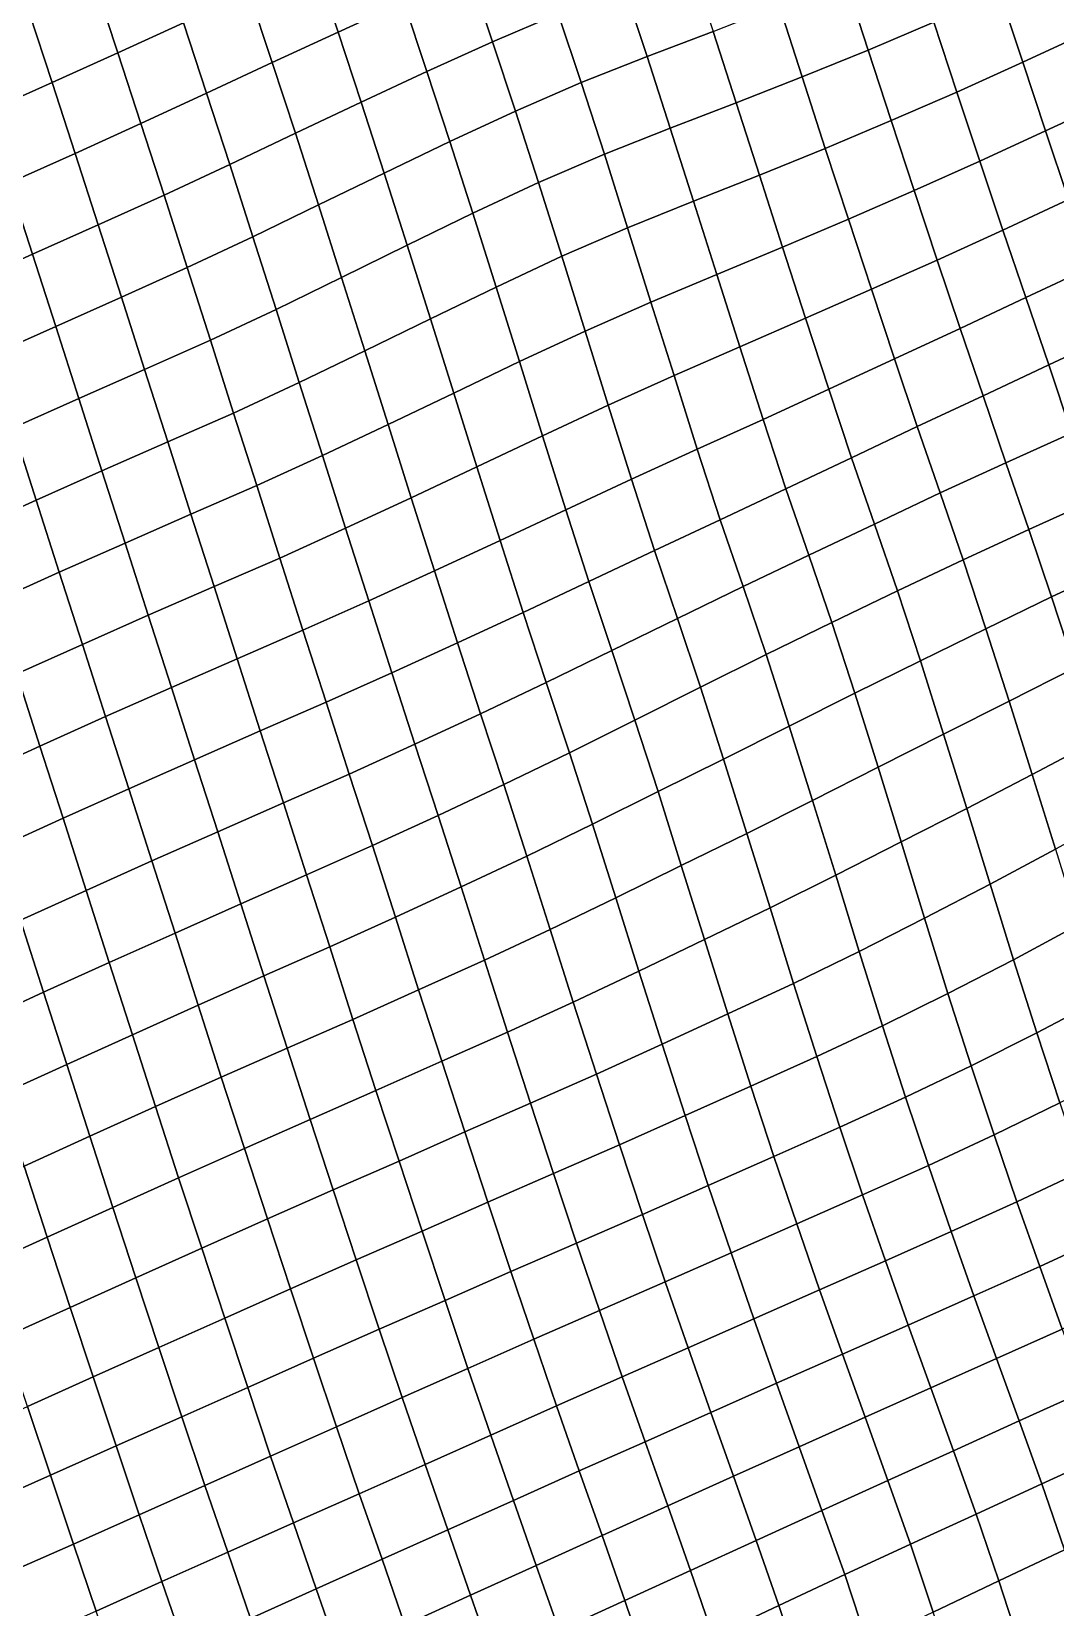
# Model space of a CAD drawing. Header units: metres. Extents: x -3.45 to 6.13, y -4.05 to 5.19.
# Drawn here: x 0.897 to 2.908, y -0.634 to 2.459 of the extents above; entities that cross this region are included whole.
import ezdxf

# ---------------------------------------------------------------- set-up
doc = ezdxf.new("R2010")
doc.units = ezdxf.units.M

msp = doc.modelspace()

# ---------------------------------------------------------------- linework, layer by layer
at = {"layer": 'A1'}
for points in [[(1.4535, 2.59429, -6.15582), (1.5826, 2.6526, -6.15233), (1.62771, 2.51717, -6.11277), (1.49865, 2.45809, -6.11722)], [(1.75686, 2.57445, -6.11057), (1.88614, 2.6295, -6.11115), (1.93124, 2.49424, -6.07138), (1.80197, 2.43903, -6.07101)], [(1.0211, 2.5547, -6.20594), (1.15021, 2.61284, -6.20267), (1.19537, 2.47638, -6.16439), (1.06629, 2.41773, -6.1683)], [(2.49433, 2.56239, -6.05479), (2.62368, 2.61597, -6.05719), (2.66896, 2.47745, -6.02148), (2.53966, 2.42284, -6.02037)], [(1.32443, 2.53547, -6.15994), (1.4535, 2.59429, -6.15582), (1.49865, 2.45809, -6.11722), (1.36963, 2.39832, -6.12252)], [(1.62771, 2.51717, -6.11277), (1.75686, 2.57445, -6.11057), (1.80197, 2.43903, -6.07101), (1.67286, 2.38089, -6.07428)], [(2.06069, 2.54584, -6.07624), (2.19022, 2.59624, -6.0826), (2.23539, 2.4597, -6.04443), (2.10581, 2.41033, -6.03679)], [(2.79807, 2.53559, -6.01821), (2.92708, 2.59545, -6.0128), (2.97225, 2.45899, -5.97453), (2.84323, 2.39913, -5.97994)], [(0.89198, 2.49673, -6.209), (1.0211, 2.5547, -6.20594), (1.06629, 2.41773, -6.1683), (0.9372, 2.35933, -6.17189)], [(1.93124, 2.49424, -6.07138), (2.06069, 2.54584, -6.07624), (2.10581, 2.41033, -6.03679), (1.97632, 2.35924, -6.03128)], [(2.3649, 2.51036, -6.05047), (2.49433, 2.56239, -6.05479), (2.53966, 2.42284, -6.02037), (2.41026, 2.37012, -6.0169)], [(1.19537, 2.47638, -6.16439), (1.32443, 2.53547, -6.15994), (1.36963, 2.39832, -6.12252), (1.24062, 2.33837, -6.12804)], [(1.49865, 2.45809, -6.11722), (1.62771, 2.51717, -6.11277), (1.67286, 2.38089, -6.07428), (1.54387, 2.32051, -6.08033)], [(2.23539, 2.4597, -6.04443), (2.3649, 2.51036, -6.05047), (2.41026, 2.37012, -6.0169), (2.28077, 2.3192, -6.01118)], [(2.66896, 2.47745, -6.02148), (2.79807, 2.53559, -6.01821), (2.84323, 2.39913, -5.97994), (2.71415, 2.34047, -5.98385)], [(0.76286, 2.43885, -6.21194), (0.89198, 2.49673, -6.209), (0.9372, 2.35933, -6.17189), (0.80808, 2.30145, -6.17484)], [(1.06629, 2.41773, -6.1683), (1.19537, 2.47638, -6.16439), (1.24062, 2.33837, -6.12804), (1.11159, 2.27886, -6.13302)], [(1.80197, 2.43903, -6.07101), (1.93124, 2.49424, -6.07138), (1.97632, 2.35924, -6.03128), (1.8471, 2.30326, -6.03188)], [(2.53966, 2.42284, -6.02037), (2.66896, 2.47745, -6.02148), (2.71415, 2.34047, -5.98385), (2.58493, 2.2844, -5.98455)], [(1.36963, 2.39832, -6.12252), (1.49865, 2.45809, -6.11722), (1.54387, 2.32051, -6.08033), (1.41492, 2.25954, -6.08713)], [(2.10581, 2.41033, -6.03679), (2.23539, 2.4597, -6.04443), (2.28077, 2.3192, -6.01118), (2.1512, 2.26957, -6.00386)], [(2.84323, 2.39913, -5.97994), (2.97225, 2.45899, -5.97453), (3.01733, 2.32408, -5.93432), (2.88832, 2.26413, -5.93984)], [(0.9372, 2.35933, -6.17189), (1.06629, 2.41773, -6.1683), (1.11159, 2.27886, -6.13302), (0.98251, 2.22021, -6.13693)], [(1.67286, 2.38089, -6.07428), (1.80197, 2.43903, -6.07101), (1.8471, 2.30326, -6.03188), (1.71807, 2.24365, -6.03697)], [(2.41026, 2.37012, -6.0169), (2.53966, 2.42284, -6.02037), (2.58493, 2.2844, -5.98455), (2.45562, 2.22996, -5.98322)], [(1.24062, 2.33837, -6.12804), (1.36963, 2.39832, -6.12252), (1.41492, 2.25954, -6.08713), (1.28597, 2.19839, -6.09415)], [(1.97632, 2.35924, -6.03128), (2.10581, 2.41033, -6.03679), (2.1512, 2.26957, -6.00386), (2.02171, 2.21866, -5.99814)], [(2.71415, 2.34047, -5.98385), (2.84323, 2.39913, -5.97994), (2.88832, 2.26413, -5.93984), (2.75926, 2.20496, -5.9444)], [(0.80808, 2.30145, -6.17484), (0.9372, 2.35933, -6.17189), (0.98251, 2.22021, -6.13693), (0.85338, 2.16241, -6.13978)], [(1.54387, 2.32051, -6.08033), (1.67286, 2.38089, -6.07428), (1.71807, 2.24365, -6.03697), (1.58918, 2.18148, -6.04527)], [(1.8471, 2.30326, -6.03188), (1.97632, 2.35924, -6.03128), (2.02171, 2.21866, -5.99814), (1.89247, 2.16293, -5.99842)], [(2.28077, 2.3192, -6.01118), (2.41026, 2.37012, -6.0169), (2.45562, 2.22996, -5.98322), (2.32622, 2.17741, -5.97954)], [(1.11159, 2.27886, -6.13302), (1.24062, 2.33837, -6.12804), (1.28597, 2.19839, -6.09415), (1.15697, 2.13827, -6.09988)], [(1.41492, 2.25954, -6.08713), (1.54387, 2.32051, -6.08033), (1.58918, 2.18148, -6.04527), (1.46031, 2.11887, -6.0541)], [(2.58493, 2.2844, -5.98455), (2.71415, 2.34047, -5.98385), (2.75926, 2.20496, -5.9444), (2.63012, 2.14751, -5.94681)], [(2.88832, 2.26413, -5.93984), (3.01733, 2.32408, -5.93432), (3.0624, 2.18934, -5.89391), (2.93339, 2.12939, -5.89942)], [(1.71807, 2.24365, -6.03697), (1.8471, 2.30326, -6.03188), (1.89247, 2.16293, -5.99842), (1.76348, 2.10255, -6.00447)], [(2.1512, 2.26957, -6.00386), (2.28077, 2.3192, -6.01118), (2.32622, 2.17741, -5.97954), (2.19673, 2.12632, -5.97403)], [(0.98251, 2.22021, -6.13693), (1.11159, 2.27886, -6.13302), (1.15697, 2.13827, -6.09988), (1.02789, 2.07962, -6.10379)], [(1.28597, 2.19839, -6.09415), (1.41492, 2.25954, -6.08713), (1.46031, 2.11887, -6.0541), (1.33142, 2.0566, -6.06251)], [(2.02171, 2.21866, -5.99814), (2.1512, 2.26957, -6.00386), (2.19673, 2.12632, -5.97403), (2.06731, 2.07403, -5.97003)], [(2.45562, 2.22996, -5.98322), (2.58493, 2.2844, -5.98455), (2.63012, 2.14751, -5.94681), (2.50092, 2.09101, -5.94805)], [(2.75926, 2.20496, -5.9444), (2.88832, 2.26413, -5.93984), (2.93339, 2.12939, -5.89942), (2.80437, 2.06953, -5.90483)], [(1.58918, 2.18148, -6.04527), (1.71807, 2.24365, -6.03697), (1.76348, 2.10255, -6.00447), (1.63462, 2.03986, -6.01341)], [(2.32622, 2.17741, -5.97954), (2.45562, 2.22996, -5.98322), (2.50092, 2.09101, -5.94805), (2.37163, 2.03631, -5.94704)], [(0.85338, 2.16241, -6.13978), (0.98251, 2.22021, -6.13693), (1.02789, 2.07962, -6.10379), (0.89876, 2.022, -6.10642)], [(1.15697, 2.13827, -6.09988), (1.28597, 2.19839, -6.09415), (1.33142, 2.0566, -6.06251), (1.20244, 1.99605, -6.06877)], [(1.89247, 2.16293, -5.99842), (2.02171, 2.21866, -5.99814), (2.06731, 2.07403, -5.97003), (1.93808, 2.01813, -5.97052)], [(2.63012, 2.14751, -5.94681), (2.75926, 2.20496, -5.9444), (2.80437, 2.06953, -5.90483), (2.67531, 2.01054, -5.90917)], [(1.46031, 2.11887, -6.0541), (1.58918, 2.18148, -6.04527), (1.63462, 2.03986, -6.01341), (1.50578, 1.97665, -6.02299)], [(2.19673, 2.12632, -5.97403), (2.32622, 2.17741, -5.97954), (2.37163, 2.03631, -5.94704), (2.24228, 1.98264, -5.94474)], [(0.72428, 2.10419, -6.14315), (0.85338, 2.16241, -6.13978), (0.89876, 2.022, -6.10642), (0.76964, 1.96394, -6.10958)], [(1.02789, 2.07962, -6.10379), (1.15697, 2.13827, -6.09988), (1.20244, 1.99605, -6.06877), (1.07335, 1.93766, -6.07236)], [(1.76348, 2.10255, -6.00447), (1.89247, 2.16293, -5.99842), (1.93808, 2.01813, -5.97052), (1.80909, 1.95775, -5.97657)], [(2.50092, 2.09101, -5.94805), (2.63012, 2.14751, -5.94681), (2.67531, 2.01054, -5.90917), (2.54614, 1.9536, -5.91095)], [(1.33142, 2.0566, -6.06251), (1.46031, 2.11887, -6.0541), (1.50578, 1.97665, -6.02299), (1.37692, 1.91386, -6.03204)], [(2.06731, 2.07403, -5.97003), (2.19673, 2.12632, -5.97403), (2.24228, 1.98264, -5.94474), (2.11297, 1.92837, -5.9432)], [(2.80437, 2.06953, -5.90483), (2.93339, 2.12939, -5.89942), (2.97831, 1.99749, -5.85548), (2.84933, 1.93694, -5.86174)], [(0.89876, 2.022, -6.10642), (1.02789, 2.07962, -6.10379), (1.07335, 1.93766, -6.07236), (0.94419, 1.88055, -6.07435)], [(1.63462, 2.03986, -6.01341), (1.76348, 2.10255, -6.00447), (1.80909, 1.95775, -5.97657), (1.68022, 1.89532, -5.98519)], [(1.93808, 2.01813, -5.97052), (2.06731, 2.07403, -5.97003), (2.11297, 1.92837, -5.9432), (1.9838, 1.87135, -5.94508)], [(2.37163, 2.03631, -5.94704), (2.50092, 2.09101, -5.94805), (2.54614, 1.9536, -5.91095), (2.41696, 1.89667, -5.91272)], [(1.20244, 1.99605, -6.06877), (1.33142, 2.0566, -6.06251), (1.37692, 1.91386, -6.03204), (1.24795, 1.85323, -6.03841)], [(2.67531, 2.01054, -5.90917), (2.80437, 2.06953, -5.90483), (2.84933, 1.93694, -5.86174), (2.72036, 1.87623, -5.86822)], [(0.76964, 1.96394, -6.10958), (0.89876, 2.022, -6.10642), (0.94419, 1.88055, -6.07435), (0.81506, 1.82284, -6.07708)], [(1.50578, 1.97665, -6.02299), (1.63462, 2.03986, -6.01341), (1.68022, 1.89532, -5.98519), (1.55135, 1.83262, -5.99413)], [(1.80909, 1.95775, -5.97657), (1.93808, 2.01813, -5.97052), (1.9838, 1.87135, -5.94508), (1.85479, 1.81132, -5.9507)], [(2.24228, 1.98264, -5.94474), (2.37163, 2.03631, -5.94704), (2.41696, 1.89667, -5.91272), (2.28776, 1.84042, -5.91364)], [(1.07335, 1.93766, -6.07236), (1.20244, 1.99605, -6.06877), (1.24795, 1.85323, -6.03841), (1.11881, 1.79561, -6.04104)], [(2.11297, 1.92837, -5.9432), (2.24228, 1.98264, -5.94474), (2.28776, 1.84042, -5.91364), (2.15855, 1.78409, -5.91466)], [(2.54614, 1.9536, -5.91095), (2.67531, 2.01054, -5.90917), (2.72036, 1.87623, -5.86822), (2.59131, 1.81697, -5.87288)], [(2.84933, 1.93694, -5.86174), (2.97831, 1.99749, -5.85548), (3.02323, 1.86559, -5.81153), (2.89424, 1.80513, -5.81769)], [(1.37692, 1.91386, -6.03204), (1.50578, 1.97665, -6.02299), (1.55135, 1.83262, -5.99413), (1.42246, 1.77053, -6.00232)], [(1.68022, 1.89532, -5.98519), (1.80909, 1.95775, -5.97657), (1.85479, 1.81132, -5.9507), (1.72587, 1.74966, -5.95836)], [(2.41696, 1.89667, -5.91272), (2.54614, 1.9536, -5.91095), (2.59131, 1.81697, -5.87288), (2.46229, 1.7572, -5.87819)], [(0.94419, 1.88055, -6.07435), (1.07335, 1.93766, -6.07236), (1.11881, 1.79561, -6.04104), (0.98964, 1.73876, -6.04271)], [(1.9838, 1.87135, -5.94508), (2.11297, 1.92837, -5.9432), (2.15855, 1.78409, -5.91466), (2.02943, 1.72621, -5.91761)], [(2.72036, 1.87623, -5.86822), (2.84933, 1.93694, -5.86174), (2.89424, 1.80513, -5.81769), (2.76528, 1.74424, -5.82438)], [(1.24795, 1.85323, -6.03841), (1.37692, 1.91386, -6.03204), (1.42246, 1.77053, -6.00232), (1.29345, 1.7105, -6.00795)], [(1.55135, 1.83262, -5.99413), (1.68022, 1.89532, -5.98519), (1.72587, 1.74966, -5.95836), (1.59695, 1.68799, -5.96602)], [(2.28776, 1.84042, -5.91364), (2.41696, 1.89667, -5.91272), (2.46229, 1.7572, -5.87819), (2.33324, 1.69803, -5.88274)], [(0.81506, 1.82284, -6.07708), (0.94419, 1.88055, -6.07435), (0.98964, 1.73876, -6.04271), (0.8605, 1.68122, -6.04523)], [(1.85479, 1.81132, -5.9507), (1.9838, 1.87135, -5.94508), (2.02943, 1.72621, -5.91761), (1.90043, 1.666, -5.92345)], [(2.59131, 1.81697, -5.87288), (2.72036, 1.87623, -5.86822), (2.76528, 1.74424, -5.82438), (2.63629, 1.68404, -5.83022)], [(2.89424, 1.80513, -5.81769), (3.02323, 1.86559, -5.81153), (3.06825, 1.7318, -5.76994), (2.93927, 1.67116, -5.77631)], [(1.11881, 1.79561, -6.04104), (1.24795, 1.85323, -6.03841), (1.29345, 1.7105, -6.00795), (1.16427, 1.65365, -6.00961)], [(1.42246, 1.77053, -6.00232), (1.55135, 1.83262, -5.99413), (1.59695, 1.68799, -5.96602), (1.468, 1.62702, -5.97282)], [(2.15855, 1.78409, -5.91466), (2.28776, 1.84042, -5.91364), (2.33324, 1.69803, -5.88274), (2.20416, 1.63937, -5.88665)], [(0.98964, 1.73876, -6.04271), (1.11881, 1.79561, -6.04104), (1.16427, 1.65365, -6.00961), (1.03509, 1.59697, -6.01106)], [(1.72587, 1.74966, -5.95836), (1.85479, 1.81132, -5.9507), (1.90043, 1.666, -5.92345), (1.77149, 1.60486, -5.93046)], [(2.46229, 1.7572, -5.87819), (2.59131, 1.81697, -5.87288), (2.63629, 1.68404, -5.83022), (2.50734, 1.6228, -5.83734)], [(2.76528, 1.74424, -5.82438), (2.89424, 1.80513, -5.81769), (2.93927, 1.67116, -5.77631), (2.81017, 1.61294, -5.77969)], [(1.29345, 1.7105, -6.00795), (1.42246, 1.77053, -6.00232), (1.468, 1.62702, -5.97282), (1.33894, 1.56802, -5.97716)], [(2.02943, 1.72621, -5.91761), (2.15855, 1.78409, -5.91466), (2.20416, 1.63937, -5.88665), (2.07508, 1.58063, -5.89067)], [(0.8605, 1.68122, -6.04523), (0.98964, 1.73876, -6.04271), (1.03509, 1.59697, -6.01106), (0.90594, 1.53961, -6.01337)], [(1.59695, 1.68799, -5.96602), (1.72587, 1.74966, -5.95836), (1.77149, 1.60486, -5.93046), (1.64252, 1.54414, -5.93694)], [(2.33324, 1.69803, -5.88274), (2.46229, 1.7572, -5.87819), (2.50734, 1.6228, -5.83734), (2.37839, 1.56174, -5.84425)], [(2.63629, 1.68404, -5.83022), (2.76528, 1.74424, -5.82438), (2.81017, 1.61294, -5.77969), (2.68113, 1.5536, -5.78445)], [(1.16427, 1.65365, -6.00961), (1.29345, 1.7105, -6.00795), (1.33894, 1.56802, -5.97716), (1.20973, 1.51168, -5.97818)], [(1.90043, 1.666, -5.92345), (2.02943, 1.72621, -5.91761), (2.07508, 1.58063, -5.89067), (1.94607, 1.52077, -5.89608)], [(0.7314, 1.62283, -6.04882), (0.8605, 1.68122, -6.04523), (0.90594, 1.53961, -6.01337), (0.77684, 1.48129, -6.01685)], [(1.468, 1.62702, -5.97282), (1.59695, 1.68799, -5.96602), (1.64252, 1.54414, -5.93694), (1.5135, 1.48419, -5.94246)], [(2.20416, 1.63937, -5.88665), (2.33324, 1.69803, -5.88274), (2.37839, 1.56174, -5.84425), (2.24943, 1.50094, -5.85084)], [(2.50734, 1.6228, -5.83734), (2.63629, 1.68404, -5.83022), (2.68113, 1.5536, -5.78445), (2.55218, 1.49253, -5.79136)], [(2.81017, 1.61294, -5.77969), (2.93927, 1.67116, -5.77631), (2.98416, 1.53986, -5.73161), (2.85505, 1.48173, -5.73488)], [(1.03509, 1.59697, -6.01106), (1.16427, 1.65365, -6.00961), (1.20973, 1.51168, -5.97818), (1.08053, 1.45527, -5.97931)], [(1.77149, 1.60486, -5.93046), (1.90043, 1.666, -5.92345), (1.94607, 1.52077, -5.89608), (1.81707, 1.46057, -5.90192)], [(1.33894, 1.56802, -5.97716), (1.468, 1.62702, -5.97282), (1.5135, 1.48419, -5.94246), (1.38441, 1.42588, -5.94594)], [(2.07508, 1.58063, -5.89067), (2.20416, 1.63937, -5.88665), (2.24943, 1.50094, -5.85084), (2.12045, 1.44039, -5.8571)], [(2.37839, 1.56174, -5.84425), (2.50734, 1.6228, -5.83734), (2.55218, 1.49253, -5.79136), (2.42324, 1.43121, -5.79859)], [(2.68113, 1.5536, -5.78445), (2.81017, 1.61294, -5.77969), (2.85505, 1.48173, -5.73488), (2.726, 1.42247, -5.73954)], [(0.90594, 1.53961, -6.01337), (1.03509, 1.59697, -6.01106), (1.08053, 1.45527, -5.97931), (0.95138, 1.3979, -5.98162)], [(1.64252, 1.54414, -5.93694), (1.77149, 1.60486, -5.93046), (1.81707, 1.46057, -5.90192), (1.68804, 1.40089, -5.90712)], [(1.94607, 1.52077, -5.89608), (2.07508, 1.58063, -5.89067), (2.12045, 1.44039, -5.8571), (1.99148, 1.37967, -5.86358)], [(1.20973, 1.51168, -5.97818), (1.33894, 1.56802, -5.97716), (1.38441, 1.42588, -5.94594), (1.25519, 1.36981, -5.94664)], [(2.24943, 1.50094, -5.85084), (2.37839, 1.56174, -5.84425), (2.42324, 1.43121, -5.79859), (2.29431, 1.36972, -5.80603)], [(2.55218, 1.49253, -5.79136), (2.68113, 1.5536, -5.78445), (2.726, 1.42247, -5.73954), (2.59706, 1.36132, -5.74656)], [(0.77684, 1.48129, -6.01685), (0.90594, 1.53961, -6.01337), (0.95138, 1.3979, -5.98162), (0.82227, 1.33976, -5.98489)], [(1.5135, 1.48419, -5.94246), (1.64252, 1.54414, -5.93694), (1.68804, 1.40089, -5.90712), (1.55898, 1.34189, -5.91146)], [(1.81707, 1.46057, -5.90192), (1.94607, 1.52077, -5.89608), (1.99148, 1.37967, -5.86358), (1.8625, 1.31913, -5.86985)], [(2.85505, 1.48173, -5.73488), (2.98416, 1.53986, -5.73161), (3.02902, 1.40908, -5.68627), (2.89998, 1.34974, -5.69104)], [(1.08053, 1.45527, -5.97931), (1.20973, 1.51168, -5.97818), (1.25519, 1.36981, -5.94664), (1.12599, 1.31339, -5.94778)], [(2.12045, 1.44039, -5.8571), (2.24943, 1.50094, -5.85084), (2.29431, 1.36972, -5.80603), (2.16543, 1.30728, -5.81465)], [(2.42324, 1.43121, -5.79859), (2.55218, 1.49253, -5.79136), (2.59706, 1.36132, -5.74656), (2.46815, 1.29948, -5.75443)], [(0.95138, 1.3979, -5.98162), (1.08053, 1.45527, -5.97931), (1.12599, 1.31339, -5.94778), (0.99682, 1.25628, -5.94976)], [(1.38441, 1.42588, -5.94594), (1.5135, 1.48419, -5.94246), (1.55898, 1.34189, -5.91146), (1.42986, 1.28409, -5.9143)], [(1.68804, 1.40089, -5.90712), (1.81707, 1.46057, -5.90192), (1.8625, 1.31913, -5.86985), (1.73348, 1.25927, -5.87526)], [(2.726, 1.42247, -5.73954), (2.85505, 1.48173, -5.73488), (2.89998, 1.34974, -5.69104), (2.77111, 1.28704, -5.69998)], [(1.25519, 1.36981, -5.94664), (1.38441, 1.42588, -5.94594), (1.42986, 1.28409, -5.9143), (1.30063, 1.2281, -5.91489)], [(1.99148, 1.37967, -5.86358), (2.12045, 1.44039, -5.8571), (2.16543, 1.30728, -5.81465), (2.03659, 1.24416, -5.82413)], [(2.29431, 1.36972, -5.80603), (2.42324, 1.43121, -5.79859), (2.46815, 1.29948, -5.75443), (2.33931, 1.23636, -5.7639)], [(0.82227, 1.33976, -5.98489), (0.95138, 1.3979, -5.98162), (0.99682, 1.25628, -5.94976), (0.86771, 1.19823, -5.95292)], [(1.55898, 1.34189, -5.91146), (1.68804, 1.40089, -5.90712), (1.73348, 1.25927, -5.87526), (1.60441, 1.20044, -5.87938)], [(2.59706, 1.36132, -5.74656), (2.726, 1.42247, -5.73954), (2.77111, 1.28704, -5.69998), (2.64227, 1.22392, -5.70946)], [(2.89998, 1.34974, -5.69104), (3.02902, 1.40908, -5.68627), (3.0742, 1.27236, -5.64832), (2.9453, 1.21027, -5.65651)], [(1.12599, 1.31339, -5.94778), (1.25519, 1.36981, -5.94664), (1.30063, 1.2281, -5.91489), (1.17143, 1.17169, -5.91602)], [(1.8625, 1.31913, -5.86985), (1.99148, 1.37967, -5.86358), (2.03659, 1.24416, -5.82413), (1.90772, 1.18172, -5.83275)], [(2.16543, 1.30728, -5.81465), (2.29431, 1.36972, -5.80603), (2.33931, 1.23636, -5.7639), (2.21053, 1.17212, -5.77477)], [(2.46815, 1.29948, -5.75443), (2.59706, 1.36132, -5.74656), (2.64227, 1.22392, -5.70946), (2.51345, 1.16045, -5.71936)], [(1.42986, 1.28409, -5.9143), (1.55898, 1.34189, -5.91146), (1.60441, 1.20044, -5.87938), (1.47528, 1.14273, -5.88212)], [(2.77111, 1.28704, -5.69998), (2.89998, 1.34974, -5.69104), (2.9453, 1.21027, -5.65651), (2.81658, 1.14499, -5.66866)], [(0.99682, 1.25628, -5.94976), (1.12599, 1.31339, -5.94778), (1.17143, 1.17169, -5.91602), (1.04227, 1.11458, -5.91801)], [(1.73348, 1.25927, -5.87526), (1.8625, 1.31913, -5.86985), (1.90772, 1.18172, -5.83275), (1.77878, 1.12032, -5.84008)], [(2.03659, 1.24416, -5.82413), (2.16543, 1.30728, -5.81465), (2.21053, 1.17212, -5.77477), (2.08176, 1.1077, -5.78585)], [(2.33931, 1.23636, -5.7639), (2.46815, 1.29948, -5.75443), (2.51345, 1.16045, -5.71936), (2.38469, 1.09586, -5.73066)], [(1.30063, 1.2281, -5.91489), (1.42986, 1.28409, -5.9143), (1.47528, 1.14273, -5.88212), (1.34608, 1.0864, -5.88314)], [(2.64227, 1.22392, -5.70946), (2.77111, 1.28704, -5.69998), (2.81658, 1.14499, -5.66866), (2.68784, 1.07998, -5.68049)], [(0.86771, 1.19823, -5.95292), (0.99682, 1.25628, -5.94976), (1.04227, 1.11458, -5.91801), (0.91315, 1.05661, -5.92107)], [(1.60441, 1.20044, -5.87938), (1.73348, 1.25927, -5.87526), (1.77878, 1.12032, -5.84008), (1.64978, 1.06029, -5.84571)], [(1.90772, 1.18172, -5.83275), (2.03659, 1.24416, -5.82413), (2.08176, 1.1077, -5.78585), (1.95296, 1.04371, -5.7964)], [(1.17143, 1.17169, -5.91602), (1.30063, 1.2281, -5.91489), (1.34608, 1.0864, -5.88314), (1.21688, 1.0299, -5.88438)], [(2.21053, 1.17212, -5.77477), (2.33931, 1.23636, -5.7639), (2.38469, 1.09586, -5.73066), (2.25594, 1.03101, -5.74227)], [(2.51345, 1.16045, -5.71936), (2.64227, 1.22392, -5.70946), (2.68784, 1.07998, -5.68049), (2.55909, 1.01513, -5.6921)], [(2.81658, 1.14499, -5.66866), (2.9453, 1.21027, -5.65651), (2.99074, 1.06874, -5.62454), (2.86213, 1.00123, -5.63948)], [(0.73865, 1.13923, -5.95726), (0.86771, 1.19823, -5.95292), (0.91315, 1.05661, -5.92107), (0.78408, 0.99787, -5.92509)], [(1.47528, 1.14273, -5.88212), (1.60441, 1.20044, -5.87938), (1.64978, 1.06029, -5.84571), (1.52069, 1.0018, -5.84941)], [(1.77878, 1.12032, -5.84008), (1.90772, 1.18172, -5.83275), (1.95296, 1.04371, -5.7964), (1.82409, 0.98111, -5.80523)], [(1.04227, 1.11458, -5.91801), (1.17143, 1.17169, -5.91602), (1.21688, 1.0299, -5.88438), (1.08771, 0.97287, -5.88626)], [(2.08176, 1.1077, -5.78585), (2.21053, 1.17212, -5.77477), (2.25594, 1.03101, -5.74227), (2.12713, 0.96737, -5.75239)], [(2.38469, 1.09586, -5.73066), (2.51345, 1.16045, -5.71936), (2.55909, 1.01513, -5.6921), (2.43036, 0.95003, -5.70404)], [(2.68784, 1.07998, -5.68049), (2.81658, 1.14499, -5.66866), (2.86213, 1.00123, -5.63948), (2.73349, 0.93449, -5.65345)], [(0.91315, 1.05661, -5.92107), (1.04227, 1.11458, -5.91801), (1.08771, 0.97287, -5.88626), (0.95859, 0.91508, -5.8891)], [(1.34608, 1.0864, -5.88314), (1.47528, 1.14273, -5.88212), (1.52069, 1.0018, -5.84941), (1.39151, 0.94504, -5.85096)], [(1.64978, 1.06029, -5.84571), (1.77878, 1.12032, -5.84008), (1.82409, 0.98111, -5.80523), (1.69513, 0.92022, -5.81192)], [(1.21688, 1.0299, -5.88438), (1.34608, 1.0864, -5.88314), (1.39151, 0.94504, -5.85096), (1.26232, 0.88828, -5.85252)], [(1.95296, 1.04371, -5.7964), (2.08176, 1.1077, -5.78585), (2.12713, 0.96737, -5.75239), (1.99833, 0.90339, -5.76293)], [(2.25594, 1.03101, -5.74227), (2.38469, 1.09586, -5.73066), (2.43036, 0.95003, -5.70404), (2.30161, 0.88518, -5.71566)], [(0.78408, 0.99787, -5.92509), (0.91315, 1.05661, -5.92107), (0.95859, 0.91508, -5.8891), (0.82951, 0.85643, -5.89301)], [(1.52069, 1.0018, -5.84941), (1.64978, 1.06029, -5.84571), (1.69513, 0.92022, -5.81192), (1.56606, 0.86139, -5.81605)], [(2.55909, 1.01513, -5.6921), (2.68784, 1.07998, -5.68049), (2.73349, 0.93449, -5.65345), (2.60478, 0.86878, -5.66613)], [(2.86213, 1.00123, -5.63948), (2.99074, 1.06874, -5.62454), (3.03632, 0.92454, -5.5959), (2.90785, 0.85436, -5.61415)], [(1.08771, 0.97287, -5.88626), (1.21688, 1.0299, -5.88438), (1.26232, 0.88828, -5.85252), (1.13316, 0.83117, -5.85451)], [(1.82409, 0.98111, -5.80523), (1.95296, 1.04371, -5.7964), (1.99833, 0.90339, -5.76293), (1.86947, 0.84069, -5.77188)], [(2.12713, 0.96737, -5.75239), (2.25594, 1.03101, -5.74227), (2.30161, 0.88518, -5.71566), (2.17276, 0.82214, -5.72502)], [(1.39151, 0.94504, -5.85096), (1.52069, 1.0018, -5.84941), (1.56606, 0.86139, -5.81605), (1.43692, 0.80385, -5.81857)], [(2.43036, 0.95003, -5.70404), (2.55909, 1.01513, -5.6921), (2.60478, 0.86878, -5.66613), (2.47606, 0.80342, -5.67839)], [(2.73349, 0.93449, -5.65345), (2.86213, 1.00123, -5.63948), (2.90785, 0.85436, -5.61415), (2.77931, 0.78582, -5.63036)], [(0.95859, 0.91508, -5.8891), (1.08771, 0.97287, -5.88626), (1.13316, 0.83117, -5.85451), (1.00403, 0.77346, -5.85724)], [(1.69513, 0.92022, -5.81192), (1.82409, 0.98111, -5.80523), (1.86947, 0.84069, -5.77188), (1.74049, 0.78014, -5.77814)], [(1.99833, 0.90339, -5.76293), (2.12713, 0.96737, -5.75239), (2.17276, 0.82214, -5.72502), (2.04395, 0.75859, -5.73504)], [(1.26232, 0.88828, -5.85252), (1.39151, 0.94504, -5.85096), (1.43692, 0.80385, -5.81857), (1.30775, 0.74683, -5.82045)], [(2.30161, 0.88518, -5.71566), (2.43036, 0.95003, -5.70404), (2.47606, 0.80342, -5.67839), (2.34729, 0.73909, -5.68936)], [(2.60478, 0.86878, -5.66613), (2.73349, 0.93449, -5.65345), (2.77931, 0.78582, -5.63036), (2.65066, 0.71908, -5.64433)], [(0.82951, 0.85643, -5.89301), (0.95859, 0.91508, -5.8891), (1.00403, 0.77346, -5.85724), (0.87494, 0.71489, -5.86105)], [(1.56606, 0.86139, -5.81605), (1.69513, 0.92022, -5.81192), (1.74049, 0.78014, -5.77814), (1.61143, 0.72106, -5.78259)], [(1.86947, 0.84069, -5.77188), (1.99833, 0.90339, -5.76293), (2.04395, 0.75859, -5.73504), (1.91505, 0.69649, -5.74323)], [(1.13316, 0.83117, -5.85451), (1.26232, 0.88828, -5.85252), (1.30775, 0.74683, -5.82045), (1.1786, 0.68955, -5.82265)], [(2.17276, 0.82214, -5.72502), (2.30161, 0.88518, -5.71566), (2.34729, 0.73909, -5.68936), (2.21839, 0.677, -5.69755)], [(2.47606, 0.80342, -5.67839), (2.60478, 0.86878, -5.66613), (2.65066, 0.71908, -5.64433), (2.52195, 0.65346, -5.65691)], [(1.43692, 0.80385, -5.81857), (1.56606, 0.86139, -5.81605), (1.61143, 0.72106, -5.78259), (1.48235, 0.66258, -5.78629)], [(1.74049, 0.78014, -5.77814), (1.86947, 0.84069, -5.77188), (1.91505, 0.69649, -5.74323), (1.78605, 0.63638, -5.74896)], [(2.77931, 0.78582, -5.63036), (2.90785, 0.85436, -5.61415), (2.95362, 0.70673, -5.58978), (2.82512, 0.63732, -5.60706)], [(1.00403, 0.77346, -5.85724), (1.13316, 0.83117, -5.85451), (1.1786, 0.68955, -5.82265), (1.04947, 0.63184, -5.82539)], [(2.04395, 0.75859, -5.73504), (2.17276, 0.82214, -5.72502), (2.21839, 0.677, -5.69755), (2.0895, 0.61482, -5.70585)], [(0.87494, 0.71489, -5.86105), (1.00403, 0.77346, -5.85724), (1.04947, 0.63184, -5.82539), (0.92038, 0.57345, -5.82898)], [(1.30775, 0.74683, -5.82045), (1.43692, 0.80385, -5.81857), (1.48235, 0.66258, -5.78629), (1.35318, 0.60547, -5.78827)], [(1.61143, 0.72106, -5.78259), (1.74049, 0.78014, -5.77814), (1.78605, 0.63638, -5.74896), (1.65694, 0.57815, -5.75234)], [(2.34729, 0.73909, -5.68936), (2.47606, 0.80342, -5.67839), (2.52195, 0.65346, -5.65691), (2.39309, 0.59077, -5.66585)], [(2.65066, 0.71908, -5.64433), (2.77931, 0.78582, -5.63036), (2.82512, 0.63732, -5.60706), (2.69645, 0.57093, -5.6206)], [(1.1786, 0.68955, -5.82265), (1.30775, 0.74683, -5.82045), (1.35318, 0.60547, -5.78827), (1.22403, 0.54811, -5.79058)], [(1.91505, 0.69649, -5.74323), (2.04395, 0.75859, -5.73504), (2.0895, 0.61482, -5.70585), (1.96054, 0.55402, -5.71244)], [(0.7459, 0.65555, -5.86582), (0.87494, 0.71489, -5.86105), (0.92038, 0.57345, -5.82898), (0.79133, 0.51411, -5.83375)], [(1.48235, 0.66258, -5.78629), (1.61143, 0.72106, -5.78259), (1.65694, 0.57815, -5.75234), (1.52783, 0.5201, -5.7555)], [(2.21839, 0.677, -5.69755), (2.34729, 0.73909, -5.68936), (2.39309, 0.59077, -5.66585), (2.26405, 0.53143, -5.67062)], [(2.52195, 0.65346, -5.65691), (2.65066, 0.71908, -5.64433), (2.69645, 0.57093, -5.6206), (2.56763, 0.50746, -5.63051)], [(1.04947, 0.63184, -5.82539), (1.1786, 0.68955, -5.82265), (1.22403, 0.54811, -5.79058), (1.09491, 0.49023, -5.79353)], [(1.78605, 0.63638, -5.74896), (1.91505, 0.69649, -5.74323), (1.96054, 0.55402, -5.71244), (1.83146, 0.49527, -5.71646)], [(2.82512, 0.63732, -5.60706), (2.95362, 0.70673, -5.58978), (2.99926, 0.56132, -5.56263), (2.87067, 0.49364, -5.57777)], [(1.35318, 0.60547, -5.78827), (1.48235, 0.66258, -5.78629), (1.52783, 0.5201, -5.7555), (1.39865, 0.46342, -5.75695)], [(2.0895, 0.61482, -5.70585), (2.21839, 0.677, -5.69755), (2.26405, 0.53143, -5.67062), (2.13503, 0.47148, -5.67613)], [(2.39309, 0.59077, -5.66585), (2.52195, 0.65346, -5.65691), (2.56763, 0.50746, -5.63051), (2.43863, 0.44726, -5.63635)], [(0.92038, 0.57345, -5.82898), (1.04947, 0.63184, -5.82539), (1.09491, 0.49023, -5.79353), (0.96581, 0.43192, -5.79701)], [(1.65694, 0.57815, -5.75234), (1.78605, 0.63638, -5.74896), (1.83146, 0.49527, -5.71646), (1.70231, 0.43791, -5.71877)], [(2.69645, 0.57093, -5.6206), (2.82512, 0.63732, -5.60706), (2.87067, 0.49364, -5.57777), (2.74191, 0.42897, -5.58917)], [(1.22403, 0.54811, -5.79058), (1.35318, 0.60547, -5.78827), (1.39865, 0.46342, -5.75695), (1.26947, 0.40657, -5.75862)], [(1.96054, 0.55402, -5.71244), (2.0895, 0.61482, -5.70585), (2.13503, 0.47148, -5.67613), (2.00595, 0.41291, -5.67994)], [(2.26405, 0.53143, -5.67062), (2.39309, 0.59077, -5.66585), (2.43863, 0.44726, -5.63635), (2.30951, 0.38938, -5.6393)], [(0.79133, 0.51411, -5.83375), (0.92038, 0.57345, -5.82898), (0.96581, 0.43192, -5.79701), (0.83675, 0.37283, -5.80146)], [(1.52783, 0.5201, -5.7555), (1.65694, 0.57815, -5.75234), (1.70231, 0.43791, -5.71877), (1.57317, 0.38037, -5.72129)], [(2.56763, 0.50746, -5.63051), (2.69645, 0.57093, -5.6206), (2.74191, 0.42897, -5.58917), (2.61297, 0.36765, -5.5964)], [(2.87067, 0.49364, -5.57777), (2.99926, 0.56132, -5.56263), (3.04461, 0.42143, -5.52863), (2.91589, 0.35615, -5.54078)], [(1.09491, 0.49023, -5.79353), (1.22403, 0.54811, -5.79058), (1.26947, 0.40657, -5.75862), (1.14033, 0.34904, -5.76114)], [(1.83146, 0.49527, -5.71646), (1.96054, 0.55402, -5.71244), (2.00595, 0.41291, -5.67994), (1.87678, 0.35589, -5.68182)], [(2.13503, 0.47148, -5.67613), (2.26405, 0.53143, -5.67062), (2.30951, 0.38938, -5.6393), (2.18039, 0.3315, -5.64224)], [(1.39865, 0.46342, -5.75695), (1.52783, 0.5201, -5.7555), (1.57317, 0.38037, -5.72129), (1.44398, 0.32387, -5.72252)], [(1.70231, 0.43791, -5.71877), (1.83146, 0.49527, -5.71646), (1.87678, 0.35589, -5.68182), (1.74759, 0.29939, -5.68306)], [(2.43863, 0.44726, -5.63635), (2.56763, 0.50746, -5.63051), (2.61297, 0.36765, -5.5964), (2.4839, 0.30882, -5.60053)], [(0.96581, 0.43192, -5.79701), (1.09491, 0.49023, -5.79353), (1.14033, 0.34904, -5.76114), (1.01123, 0.29081, -5.76451)], [(2.00595, 0.41291, -5.67994), (2.13503, 0.47148, -5.67613), (2.18039, 0.3315, -5.64224), (2.05124, 0.27413, -5.64455)], [(2.74191, 0.42897, -5.58917), (2.87067, 0.49364, -5.57777), (2.91589, 0.35615, -5.54078), (2.78702, 0.29354, -5.54961)], [(1.26947, 0.40657, -5.75862), (1.39865, 0.46342, -5.75695), (1.44398, 0.32387, -5.72252), (1.31481, 0.26685, -5.7244)], [(1.57317, 0.38037, -5.72129), (1.70231, 0.43791, -5.71877), (1.74759, 0.29939, -5.68306), (1.61844, 0.24194, -5.68547)], [(2.30951, 0.38938, -5.6393), (2.43863, 0.44726, -5.63635), (2.4839, 0.30882, -5.60053), (2.35477, 0.2512, -5.60316)], [(0.83675, 0.37283, -5.80146), (0.96581, 0.43192, -5.79701), (1.01123, 0.29081, -5.76451), (0.88214, 0.23224, -5.76832)], [(1.14033, 0.34904, -5.76114), (1.26947, 0.40657, -5.75862), (1.31481, 0.26685, -5.7244), (1.18567, 0.20923, -5.72703)], [(1.87678, 0.35589, -5.68182), (2.00595, 0.41291, -5.67994), (2.05124, 0.27413, -5.64455), (1.92203, 0.21789, -5.64547)], [(2.61297, 0.36765, -5.5964), (2.74191, 0.42897, -5.58917), (2.78702, 0.29354, -5.54961), (2.658, 0.23368, -5.55502)], [(1.44398, 0.32387, -5.72252), (1.57317, 0.38037, -5.72129), (1.61844, 0.24194, -5.68547), (1.48924, 0.18552, -5.6866)], [(2.18039, 0.3315, -5.64224), (2.30951, 0.38938, -5.6393), (2.35477, 0.2512, -5.60316), (2.2256, 0.19409, -5.60514)], [(1.01123, 0.29081, -5.76451), (1.14033, 0.34904, -5.76114), (1.18567, 0.20923, -5.72703), (1.05656, 0.15117, -5.7302)], [(1.74759, 0.29939, -5.68306), (1.87678, 0.35589, -5.68182), (1.92203, 0.21789, -5.64547), (1.79282, 0.16164, -5.64638)], [(2.4839, 0.30882, -5.60053), (2.61297, 0.36765, -5.5964), (2.658, 0.23368, -5.55502), (2.52888, 0.1758, -5.55797)], [(2.78702, 0.29354, -5.54961), (2.91589, 0.35615, -5.54078), (2.96087, 0.22296, -5.49844), (2.83191, 0.16215, -5.50502)], [(1.31481, 0.26685, -5.7244), (1.44398, 0.32387, -5.72252), (1.48924, 0.18552, -5.6866), (1.36008, 0.12841, -5.68859)], [(2.05124, 0.27413, -5.64455), (2.18039, 0.3315, -5.64224), (2.2256, 0.19409, -5.60514), (2.09642, 0.13742, -5.6066)], [(0.88214, 0.23224, -5.76832), (1.01123, 0.29081, -5.76451), (1.05656, 0.15117, -5.7302), (0.92746, 0.09286, -5.73368)], [(1.61844, 0.24194, -5.68547), (1.74759, 0.29939, -5.68306), (1.79282, 0.16164, -5.64638), (1.66365, 0.10462, -5.64826)], [(2.35477, 0.2512, -5.60316), (2.4839, 0.30882, -5.60053), (2.52888, 0.1758, -5.55797), (2.39972, 0.11861, -5.56007)], [(2.658, 0.23368, -5.55502), (2.78702, 0.29354, -5.54961), (2.83191, 0.16215, -5.50502), (2.70283, 0.10359, -5.50883)], [(1.18567, 0.20923, -5.72703), (1.31481, 0.26685, -5.7244), (1.36008, 0.12841, -5.68859), (1.23093, 0.07096, -5.691)], [(1.92203, 0.21789, -5.64547), (2.05124, 0.27413, -5.64455), (2.09642, 0.13742, -5.6066), (1.96721, 0.08108, -5.60762)], [(2.2256, 0.19409, -5.60514), (2.35477, 0.2512, -5.60316), (2.39972, 0.11861, -5.56007), (2.27054, 0.06185, -5.56162)], [(0.75308, 0.17325, -5.77266), (0.88214, 0.23224, -5.76832), (0.92746, 0.09286, -5.73368), (0.79838, 0.03429, -5.73748)], [(1.48924, 0.18552, -5.6866), (1.61844, 0.24194, -5.68547), (1.66365, 0.10462, -5.64826), (1.53445, 0.0482, -5.64939)], [(1.79282, 0.16164, -5.64638), (1.92203, 0.21789, -5.64547), (1.96721, 0.08108, -5.60762), (1.83799, 0.02509, -5.60821)], [(2.52888, 0.1758, -5.55797), (2.658, 0.23368, -5.55502), (2.70283, 0.10359, -5.50883), (2.57367, 0.04639, -5.51092)], [(2.83191, 0.16215, -5.50502), (2.96087, 0.22296, -5.49844), (3.00561, 0.09441, -5.45032), (2.87657, 0.03515, -5.45498)], [(1.05656, 0.15117, -5.7302), (1.18567, 0.20923, -5.72703), (1.23093, 0.07096, -5.691), (1.10182, 0.01291, -5.69417)], [(2.09642, 0.13742, -5.6066), (2.2256, 0.19409, -5.60514), (2.27054, 0.06185, -5.56162), (2.14134, 0.00534, -5.56286)], [(1.36008, 0.12841, -5.68859), (1.48924, 0.18552, -5.6866), (1.53445, 0.0482, -5.64939), (1.40528, -0.00874, -5.65117)], [(1.66365, 0.10462, -5.64826), (1.79282, 0.16164, -5.64638), (1.83799, 0.02509, -5.60821), (1.70879, -0.03133, -5.60934)], [(2.39972, 0.11861, -5.56007), (2.52888, 0.1758, -5.55797), (2.57367, 0.04639, -5.51092), (2.44449, -0.01054, -5.51269)], [(2.70283, 0.10359, -5.50883), (2.83191, 0.16215, -5.50502), (2.87657, 0.03515, -5.45498), (2.74743, -0.02247, -5.45761)], [(0.92746, 0.09286, -5.73368), (1.05656, 0.15117, -5.7302), (1.10182, 0.01291, -5.69417), (0.9727, -0.04506, -5.69722)], [(1.23093, 0.07096, -5.691), (1.36008, 0.12841, -5.68859), (1.40528, -0.00874, -5.65117), (1.27613, -0.06619, -5.65358)], [(1.96721, 0.08108, -5.60762), (2.09642, 0.13742, -5.6066), (2.14134, 0.00534, -5.56286), (2.01214, -0.05108, -5.56399)], [(0.79838, 0.03429, -5.73748), (0.92746, 0.09286, -5.73368), (0.9727, -0.04506, -5.69722), (0.8436, -0.10328, -5.7006)], [(1.53445, 0.0482, -5.64939), (1.66365, 0.10462, -5.64826), (1.70879, -0.03133, -5.60934), (1.57959, -0.08783, -5.61058)], [(2.27054, 0.06185, -5.56162), (2.39972, 0.11861, -5.56007), (2.44449, -0.01054, -5.51269), (2.31532, -0.06739, -5.51436)], [(2.57367, 0.04639, -5.51092), (2.70283, 0.10359, -5.50883), (2.74743, -0.02247, -5.45761), (2.61828, -0.07975, -5.45981)], [(2.87657, 0.03515, -5.45498), (3.00561, 0.09441, -5.45032), (3.05013, -0.02992, -5.39695), (2.92102, -0.08815, -5.40033)], [(1.10182, 0.01291, -5.69417), (1.23093, 0.07096, -5.691), (1.27613, -0.06619, -5.65358), (1.14701, -0.12398, -5.65642)], [(1.83799, 0.02509, -5.60821), (1.96721, 0.08108, -5.60762), (2.01214, -0.05108, -5.56399), (1.88296, -0.10775, -5.56544)], [(1.40528, -0.00874, -5.65117), (1.53445, 0.0482, -5.64939), (1.57959, -0.08783, -5.61058), (1.45042, -0.14476, -5.61235)], [(2.14134, 0.00534, -5.56286), (2.27054, 0.06185, -5.56162), (2.31532, -0.06739, -5.51436), (2.18614, -0.12432, -5.51613)], [(2.44449, -0.01054, -5.51269), (2.57367, 0.04639, -5.51092), (2.61828, -0.07975, -5.45981), (2.48912, -0.13694, -5.4619)], [(2.74743, -0.02247, -5.45761), (2.87657, 0.03515, -5.45498), (2.92102, -0.08815, -5.40033), (2.79188, -0.1456, -5.40275)], [(0.9727, -0.04506, -5.69722), (1.10182, 0.01291, -5.69417), (1.14701, -0.12398, -5.65642), (1.01788, -0.18169, -5.65916)], [(1.70879, -0.03133, -5.60934), (1.83799, 0.02509, -5.60821), (1.88296, -0.10775, -5.56544), (1.75379, -0.16477, -5.56732)], [(2.01214, -0.05108, -5.56399), (2.14134, 0.00534, -5.56286), (2.18614, -0.12432, -5.51613), (2.05697, -0.18126, -5.5179)], [(1.27613, -0.06619, -5.65358), (1.40528, -0.00874, -5.65117), (1.45042, -0.14476, -5.61235), (1.32127, -0.20204, -5.61455)], [(2.31532, -0.06739, -5.51436), (2.44449, -0.01054, -5.51269), (2.48912, -0.13694, -5.4619), (2.35995, -0.19405, -5.46389)], [(2.61828, -0.07975, -5.45981), (2.74743, -0.02247, -5.45761), (2.79188, -0.1456, -5.40275), (2.66273, -0.20305, -5.40516)], [(0.8436, -0.10328, -5.7006), (0.9727, -0.04506, -5.69722), (1.01788, -0.18169, -5.65916), (0.88875, -0.23957, -5.66211)], [(1.57959, -0.08783, -5.61058), (1.70879, -0.03133, -5.60934), (1.75379, -0.16477, -5.56732), (1.62463, -0.22197, -5.56942)], [(1.88296, -0.10775, -5.56544), (2.01214, -0.05108, -5.56399), (2.05697, -0.18126, -5.5179), (1.92782, -0.23854, -5.52011)], [(1.14701, -0.12398, -5.65642), (1.27613, -0.06619, -5.65358), (1.32127, -0.20204, -5.61455), (1.19213, -0.25967, -5.61718)], [(1.45042, -0.14476, -5.61235), (1.57959, -0.08783, -5.61058), (1.62463, -0.22197, -5.56942), (1.49549, -0.2795, -5.57194)], [(2.18614, -0.12432, -5.51613), (2.31532, -0.06739, -5.51436), (2.35995, -0.19405, -5.46389), (2.2308, -0.25133, -5.46609)], [(2.48912, -0.13694, -5.4619), (2.61828, -0.07975, -5.45981), (2.66273, -0.20305, -5.40516), (2.5336, -0.26067, -5.40779)], [(2.79188, -0.1456, -5.40275), (2.92102, -0.08815, -5.40033), (2.96539, -0.20973, -5.34354), (2.83629, -0.26804, -5.34703)], [(1.75379, -0.16477, -5.56732), (1.88296, -0.10775, -5.56544), (1.92782, -0.23854, -5.52011), (1.79867, -0.29599, -5.52252)], [(1.01788, -0.18169, -5.65916), (1.14701, -0.12398, -5.65642), (1.19213, -0.25967, -5.61718), (1.06299, -0.31712, -5.6196)], [(1.32127, -0.20204, -5.61455), (1.45042, -0.14476, -5.61235), (1.49549, -0.2795, -5.57194), (1.36635, -0.33695, -5.57435)], [(2.05697, -0.18126, -5.5179), (2.18614, -0.12432, -5.51613), (2.2308, -0.25133, -5.46609), (2.10166, -0.30878, -5.4685)], [(2.35995, -0.19405, -5.46389), (2.48912, -0.13694, -5.4619), (2.5336, -0.26067, -5.40779), (2.40448, -0.31855, -5.41074)], [(2.66273, -0.20305, -5.40516), (2.79188, -0.1456, -5.40275), (2.83629, -0.26804, -5.34703), (2.7072, -0.32644, -5.35062)], [(0.88875, -0.23957, -5.66211), (1.01788, -0.18169, -5.65916), (1.06299, -0.31712, -5.6196), (0.93385, -0.37474, -5.62223)], [(1.62463, -0.22197, -5.56942), (1.75379, -0.16477, -5.56732), (1.79867, -0.29599, -5.52252), (1.66953, -0.35344, -5.52493)], [(1.92782, -0.23854, -5.52011), (2.05697, -0.18126, -5.5179), (2.10166, -0.30878, -5.4685), (1.97251, -0.36623, -5.47091)], [(1.19213, -0.25967, -5.61718), (1.32127, -0.20204, -5.61455), (1.36635, -0.33695, -5.57435), (1.23721, -0.39458, -5.57698)], [(2.2308, -0.25133, -5.46609), (2.35995, -0.19405, -5.46389), (2.40448, -0.31855, -5.41074), (2.27536, -0.37652, -5.41379)], [(2.5336, -0.26067, -5.40779), (2.66273, -0.20305, -5.40516), (2.7072, -0.32644, -5.35062), (2.57811, -0.38501, -5.35443)], [(2.83629, -0.26804, -5.34703), (2.96539, -0.20973, -5.34354), (3.00982, -0.33243, -5.28815), (2.88076, -0.39152, -5.2926)], [(0.75962, -0.29728, -5.66484), (0.88875, -0.23957, -5.66211), (0.93385, -0.37474, -5.62223), (0.8047, -0.43219, -5.62464)], [(1.49549, -0.2795, -5.57194), (1.62463, -0.22197, -5.56942), (1.66953, -0.35344, -5.52493), (1.54038, -0.41089, -5.52735)], [(1.79867, -0.29599, -5.52252), (1.92782, -0.23854, -5.52011), (1.97251, -0.36623, -5.47091), (1.84338, -0.42385, -5.47354)], [(1.06299, -0.31712, -5.6196), (1.19213, -0.25967, -5.61718), (1.23721, -0.39458, -5.57698), (1.10807, -0.45211, -5.5795)], [(2.10166, -0.30878, -5.4685), (2.2308, -0.25133, -5.46609), (2.27536, -0.37652, -5.41379), (2.14626, -0.43474, -5.41717)], [(2.40448, -0.31855, -5.41074), (2.5336, -0.26067, -5.40779), (2.57811, -0.38501, -5.35443), (2.44904, -0.44375, -5.35844)], [(2.7072, -0.32644, -5.35062), (2.83629, -0.26804, -5.34703), (2.88076, -0.39152, -5.2926), (2.75171, -0.45069, -5.29715)], [(1.36635, -0.33695, -5.57435), (1.49549, -0.2795, -5.57194), (1.54038, -0.41089, -5.52735), (1.41123, -0.46825, -5.52966)], [(1.66953, -0.35344, -5.52493), (1.79867, -0.29599, -5.52252), (1.84338, -0.42385, -5.47354), (1.71425, -0.48164, -5.47639)], [(1.97251, -0.36623, -5.47091), (2.10166, -0.30878, -5.4685), (2.14626, -0.43474, -5.41717), (2.01716, -0.49314, -5.42076)], [(0.93385, -0.37474, -5.62223), (1.06299, -0.31712, -5.6196), (1.10807, -0.45211, -5.5795), (0.97894, -0.50974, -5.58213)], [(1.23721, -0.39458, -5.57698), (1.36635, -0.33695, -5.57435), (1.41123, -0.46825, -5.52966), (1.2821, -0.52588, -5.53228)], [(2.27536, -0.37652, -5.41379), (2.40448, -0.31855, -5.41074), (2.44904, -0.44375, -5.35844), (2.31996, -0.50249, -5.36246)], [(2.57811, -0.38501, -5.35443), (2.7072, -0.32644, -5.35062), (2.75171, -0.45069, -5.29715), (2.62266, -0.51003, -5.30192)], [(2.88076, -0.39152, -5.2926), (3.00982, -0.33243, -5.28815), (3.05448, -0.45961, -5.23832), (2.92554, -0.52084, -5.24544)], [(1.54038, -0.41089, -5.52735), (1.66953, -0.35344, -5.52493), (1.71425, -0.48164, -5.47639), (1.58513, -0.53961, -5.47944)], [(1.84338, -0.42385, -5.47354), (1.97251, -0.36623, -5.47091), (2.01716, -0.49314, -5.42076), (1.88806, -0.55145, -5.42425)], [(0.8047, -0.43219, -5.62464), (0.93385, -0.37474, -5.62223), (0.97894, -0.50974, -5.58213), (0.84979, -0.5671, -5.58444)], [(1.10807, -0.45211, -5.5795), (1.23721, -0.39458, -5.57698), (1.2821, -0.52588, -5.53228), (1.15296, -0.58341, -5.5348)], [(2.14626, -0.43474, -5.41717), (2.27536, -0.37652, -5.41379), (2.31996, -0.50249, -5.36246), (2.1909, -0.56149, -5.3668)], [(2.44904, -0.44375, -5.35844), (2.57811, -0.38501, -5.35443), (2.62266, -0.51003, -5.30192), (2.49362, -0.56937, -5.30669)], [(2.75171, -0.45069, -5.29715), (2.88076, -0.39152, -5.2926), (2.92554, -0.52084, -5.24544), (2.79659, -0.58199, -5.25245)], [(1.41123, -0.46825, -5.52966), (1.54038, -0.41089, -5.52735), (1.58513, -0.53961, -5.47944), (1.45602, -0.59766, -5.4826)], [(1.71425, -0.48164, -5.47639), (1.84338, -0.42385, -5.47354), (1.88806, -0.55145, -5.42425), (1.75897, -0.60993, -5.42794)], [(0.97894, -0.50974, -5.58213), (1.10807, -0.45211, -5.5795), (1.15296, -0.58341, -5.5348), (1.02383, -0.64121, -5.53765)], [(2.01716, -0.49314, -5.42076), (2.14626, -0.43474, -5.41717), (2.1909, -0.56149, -5.3668), (2.06184, -0.62057, -5.37125)], [(2.31996, -0.50249, -5.36246), (2.44904, -0.44375, -5.35844), (2.49362, -0.56937, -5.30669), (2.36465, -0.63001, -5.31306)], [(2.62266, -0.51003, -5.30192), (2.75171, -0.45069, -5.29715), (2.79659, -0.58199, -5.25245), (2.66766, -0.64339, -5.25979)], [(1.2821, -0.52588, -5.53228), (1.41123, -0.46825, -5.52966), (1.45602, -0.59766, -5.4826), (1.32691, -0.65572, -5.48577)], [(1.58513, -0.53961, -5.47944), (1.71425, -0.48164, -5.47639), (1.75897, -0.60993, -5.42794), (1.6299, -0.66867, -5.43196)], [(1.88806, -0.55145, -5.42425), (2.01716, -0.49314, -5.42076), (2.06184, -0.62057, -5.37125), (1.93278, -0.67948, -5.37548)], [(0.84979, -0.5671, -5.58444), (0.97894, -0.50974, -5.58213), (1.02383, -0.64121, -5.53765), (0.89471, -0.699, -5.54049)], [(1.15296, -0.58341, -5.5348), (1.2821, -0.52588, -5.53228), (1.32691, -0.65572, -5.48577), (1.19781, -0.71403, -5.48925)], [(2.1909, -0.56149, -5.3668), (2.31996, -0.50249, -5.36246), (2.36465, -0.63001, -5.31306), (2.23568, -0.69081, -5.31965)], [(2.49362, -0.56937, -5.30669), (2.62266, -0.51003, -5.30192), (2.66766, -0.64339, -5.25979), (2.53872, -0.70463, -5.26691)], [(2.79659, -0.58199, -5.25245), (2.92554, -0.52084, -5.24544), (2.97088, -0.66065, -5.21133), (2.84196, -0.72223, -5.21888)], [(1.45602, -0.59766, -5.4826), (1.58513, -0.53961, -5.47944), (1.6299, -0.66867, -5.43196), (1.50082, -0.72742, -5.43598)], [(1.75897, -0.60993, -5.42794), (1.88806, -0.55145, -5.42425), (1.93278, -0.67948, -5.37548), (1.80377, -0.7396, -5.38121)], [(1.02383, -0.64121, -5.53765), (1.15296, -0.58341, -5.5348), (1.19781, -0.71403, -5.48925), (1.06872, -0.77251, -5.49295)], [(2.06184, -0.62057, -5.37125), (2.1909, -0.56149, -5.3668), (2.23568, -0.69081, -5.31965), (2.10672, -0.7517, -5.32634)], [(2.36465, -0.63001, -5.31306), (2.49362, -0.56937, -5.30669), (2.53872, -0.70463, -5.26691), (2.40985, -0.76724, -5.27574)], [(2.66766, -0.64339, -5.25979), (2.79659, -0.58199, -5.25245), (2.84196, -0.72223, -5.21888), (2.71305, -0.78398, -5.22665)], [(1.32691, -0.65572, -5.48577), (1.45602, -0.59766, -5.4826), (1.50082, -0.72742, -5.43598), (1.37174, -0.78607, -5.43989)], [(1.6299, -0.66867, -5.43196), (1.75897, -0.60993, -5.42794), (1.80377, -0.7396, -5.38121), (1.67478, -0.79989, -5.38716)], [(1.93278, -0.67948, -5.37548), (2.06184, -0.62057, -5.37125), (2.10672, -0.7517, -5.32634), (1.97774, -0.81225, -5.33261)], [(2.23568, -0.69081, -5.31965), (2.36465, -0.63001, -5.31306), (2.40985, -0.76724, -5.27574), (2.28091, -0.82847, -5.28287)]]:
    msp.add_3dface(points, dxfattribs=at)

doc.saveas('drawing.dxf')
